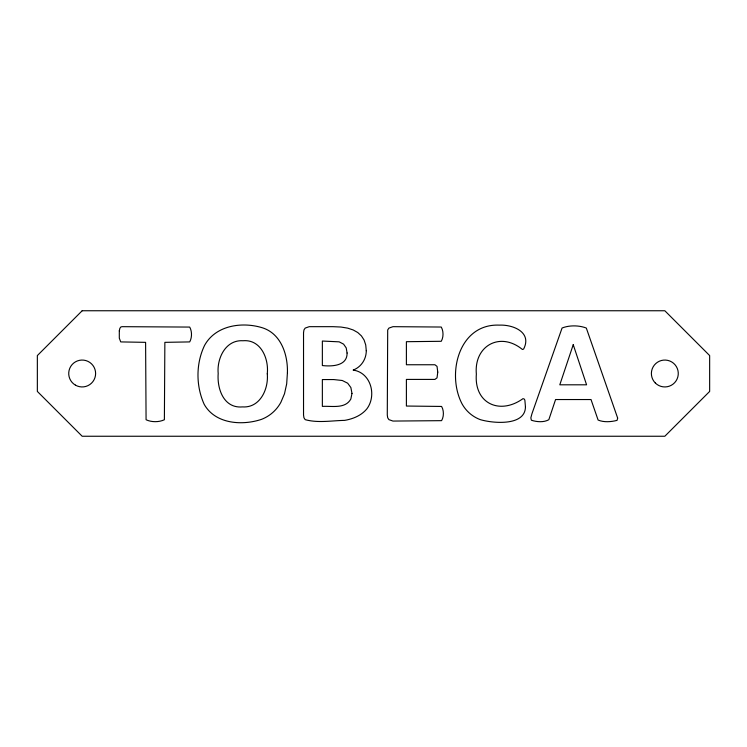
<?xml version="1.0" encoding="UTF-8"?>
<svg xmlns="http://www.w3.org/2000/svg" width="747" height="747" viewBox="0 0 747 747"><rect width="100%" height="100%" fill="white"/><g stroke="black" fill="none" stroke-linecap="round" stroke-linejoin="round"><path stroke-width="1.12" d="M525.449 406.77C525.365 426.453 492.534 423.316 480.218 419.609A34.633 34.633 0 0 1 462.113 403.987C446.304 374.042 458.826 323.376 499.407 325.132C513.348 324.515 532.237 332.378 523.619 349.064L522.452 349.503C500.088 331.136 473.813 345.842 476.353 374.088C473.981 403.548 499.874 415.267 522.965 398.665L524.133 398.963L524.861 400.131L525.449 406.77M119.305 330.828L119.305 338.158L120.725 341.911L145.6 342.35L146.076 419.749C151.529 422.316 158.934 422.316 164.387 419.749L164.863 342.35L189.701 341.911C192.091 337.635 192.11 331.332 189.701 327.074L121.966 326.672L120.725 327.074L119.847 328.381L119.305 330.828M437.761 372.118L437.032 377.842L434.913 379.411L406.396 379.411L406.396 406.041L441.589 406.443C443.989 410.476 443.989 416.621 441.589 420.664L392.969 421.065L388.926 419.646L387.693 417.769L387.282 415.005L387.693 329.959L388.926 328.092L392.969 326.672L441.262 327.037C443.597 331.136 443.606 337.196 441.262 341.295L406.396 341.696L406.396 364.751L434.913 364.751L437.032 366.385L437.761 372.118M287.418 372.772L286.68 383.893L284.495 393.781L280.863 402.344A37.331 37.331 0 0 1 261.553 419.347C242.159 425.855 215.304 424.053 204.202 404.36C195.891 386.012 195.798 363.574 204.594 345.366C215.687 325.197 242.289 321.471 262.57 327.84C281.217 333.862 287.95 354.928 287.418 372.772M267.277 373.789C268.705 388.907 260.124 408.114 242.476 406.91C223.755 408.581 216.975 388.879 218.189 373.5C216.751 358.439 225.566 339.614 242.99 340.744C260.88 339.157 268.957 358.728 267.277 373.789M366.273 350.67C366.338 359.148 361.165 367.122 353.144 370.073C371.063 372.622 377.011 395.789 366.674 409.104C361.1 415.659 352.948 418.955 344.647 420.374C331.612 420.626 317.774 423.185 305.178 419.646L303.945 417.769L303.534 415.005L303.534 332.723L303.945 329.959L305.178 328.092L309.23 326.672L332.938 326.672L340.949 327.037L347.635 328.129L353.182 329.959L357.776 332.536L361.408 335.889L364.088 340.016L365.722 344.946L366.273 350.67M347.084 353.004C347.364 366.086 331.873 366.6 322.359 365.554L322.359 341.043L339.175 341.846L343.583 344.143L346.206 347.897L347.084 353.004M351.977 393.417L350.847 399.001C345.273 409.188 331.799 405.798 322.359 406.405L322.359 379.56L333.741 379.56L342.275 380.503L347.672 383.202L350.875 387.544L351.977 393.417M617.657 418.077L617.069 420.374C611.121 421.906 603.837 422.503 598.104 420.047L591.026 399.542L555.572 399.542L548.83 419.711C543.797 422.587 536.71 421.971 531.36 420.225L530.846 417.853L531.939 413.773L562.071 328.017C569.317 325.104 579.056 325.225 586.32 328.054L617.657 418.077M573.229 344.684L559.802 384.808L586.582 384.808L573.229 344.684M82.17 310.752L37.35 355.572L37.35 391.428L82.17 436.248L664.83 436.248L709.65 391.428L709.65 355.572L664.83 310.752L82.17 310.752M75.447 385.144A13.446 13.446 0 0 0 95.616 373.5A13.446 13.446 0 0 0 75.447 361.856A13.446 13.446 0 0 0 75.447 385.144M655.324 383.006A13.446 13.446 0 0 0 677.818 376.983A13.446 13.446 0 0 0 661.347 360.512A13.446 13.446 0 0 0 655.324 383.006"/></g></svg>
